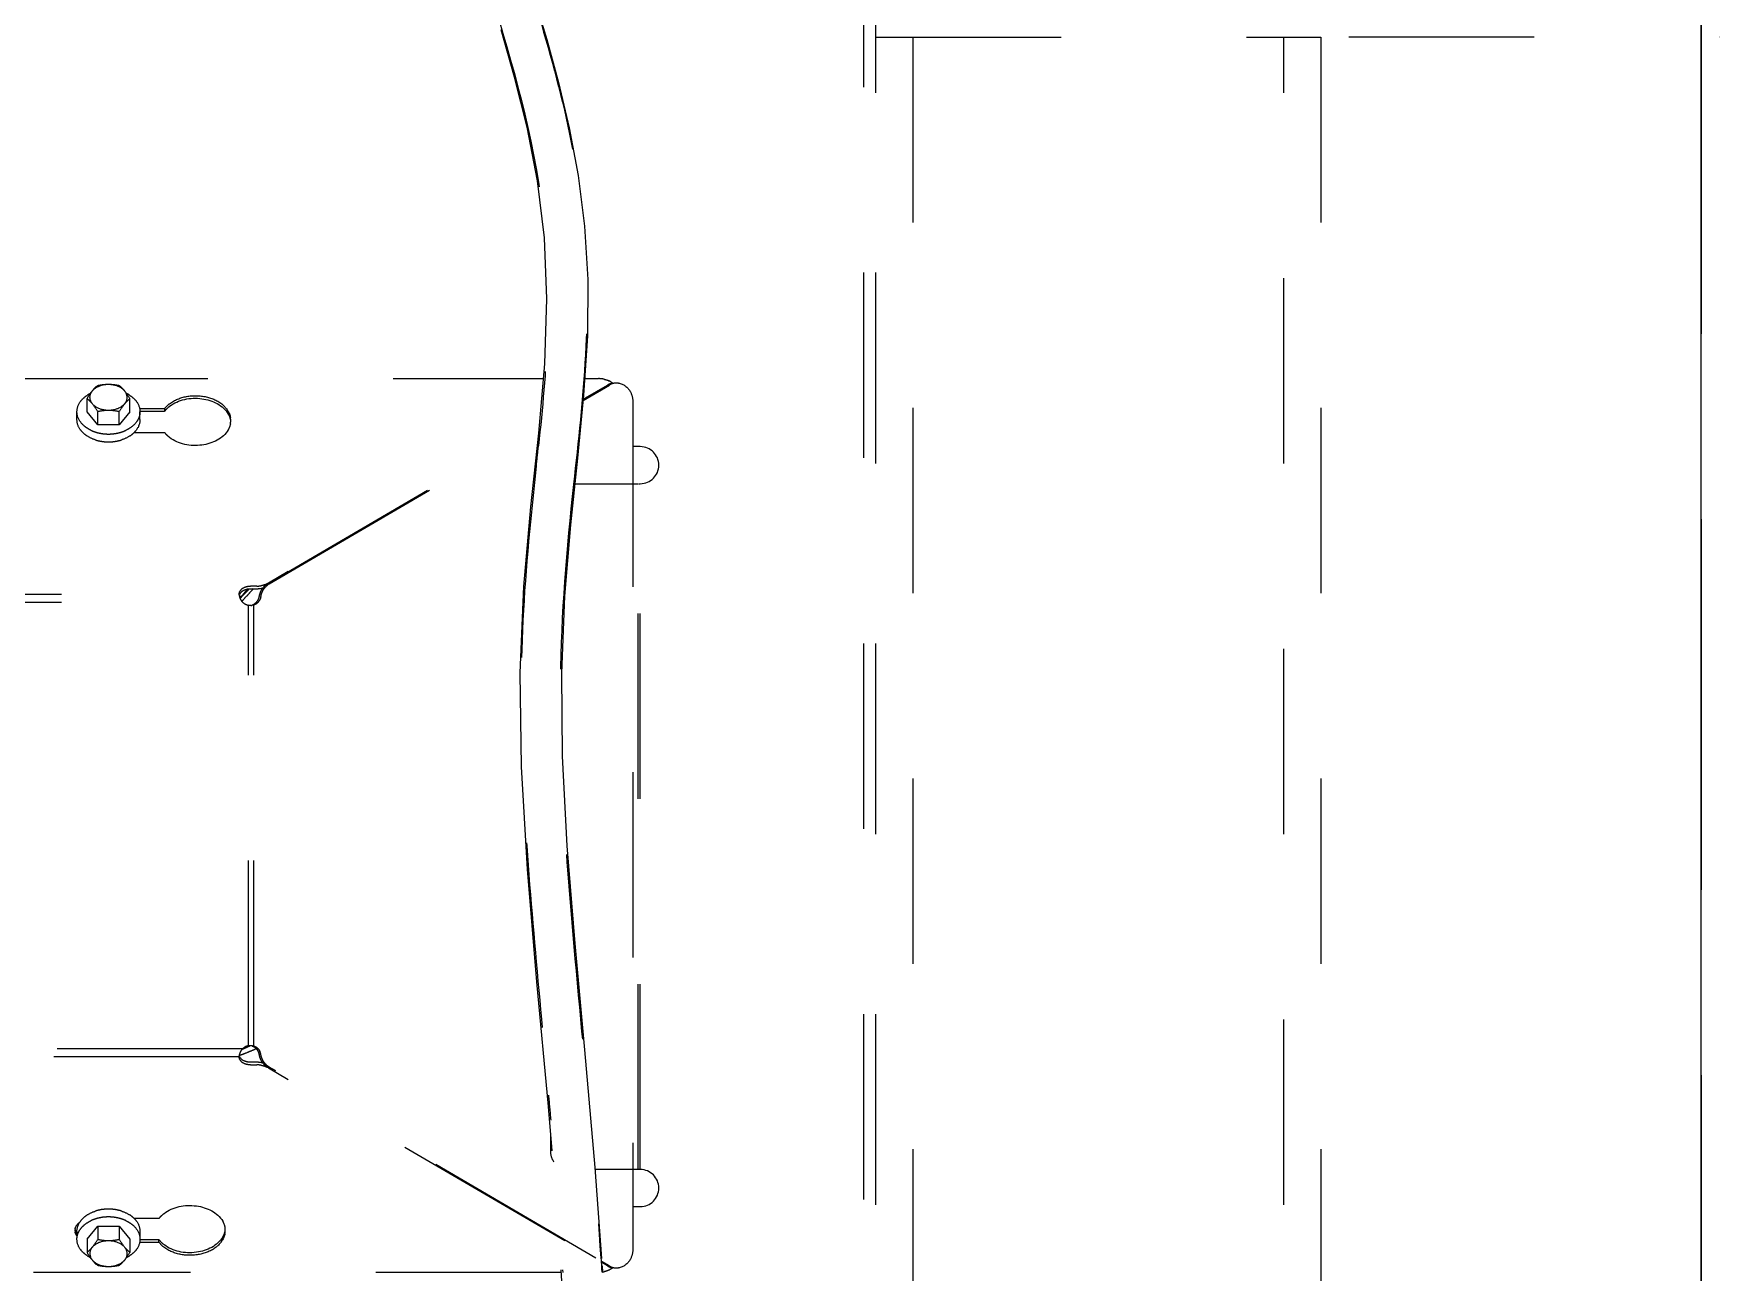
# Model space of a CAD drawing. Header units: millimetres. Extents: x 17886 to 18265, y -8727 to -7321.
# Drawn here: x 17971.309 to 17975.834, y -7873.435 to -7870.093 of the extents above; entities that cross this region are included whole.
import ezdxf

# ---------------------------------------------------------------- set-up
doc = ezdxf.new("R2010")
doc.units = ezdxf.units.MM
doc.linetypes.add('DASHEDX2', pattern=[1.5, 1, -0.5])
doc.linetypes.add('EPL_DASH', pattern=[1, 0.5, -0.5])
doc.layers.add('3884027_DKREDXF_CONTINUOUS_LINE', color=7, linetype='Continuous')

msp = doc.modelspace()

# ---------------------------------------------------------------- linework, layer by layer
at = {"color": 6}
msp.add_lwpolyline([(17975.80618, -7861.20246), (17966.40618, -7861.20246), (17966.40618, -7878.60246), (17975.80618, -7878.60246)], close=True, dxfattribs=at)
at = {"color": 4, "linetype": 'DASHEDX2'}
msp.add_lwpolyline([(17975.80609, -7862.40246), (17975.80609, -7879.40246), (17975.20609, -7879.40246), (17975.20609, -7879.70246), (17975.70609, -7879.70246), (17975.70609, -7879.40246), (17975.80609, -7879.40246), (17966.08609, -7879.40246), (17966.18609, -7879.40246), (17966.18609, -7879.70246), (17966.68609, -7879.70246), (17966.68609, -7879.40246), (17966.08609, -7879.40246), (17966.08609, -7862.40246)], dxfattribs=at)
at = {"color": 1, "linetype": 'EPL_DASH'}
for points in [[(17973.5802, -7870.10246), (17973.6802, -7870.10246), (17973.6802, -7875.25246), (17974.6802, -7875.25246), (17974.6802, -7870.10246), (17974.7802, -7870.10246), (17974.7802, -7875.25246), (17973.5802, -7875.25246), (17973.5802, -7870.10246), (17974.6802, -7870.10246)], [(17976.35596, -7870.10246), (17974.78079, -7870.10246), (17974.7802, -7875.25246), (17976.40596, -7873.20246), (17976.40596, -7870.10246)]]:
    msp.add_lwpolyline(points, dxfattribs=at)
at = {"layer": '3884027_DKREDXF_CONTINUOUS_LINE', "color": 6, "linetype": 'EPL_DASH'}
for p, q in [((17973.5482, -7875.2376), (17973.5482, -7868.77796)), ((17973.5802, -7875.2376), (17973.5802, -7868.77796)), ((17972.60616, -7870.21019), (17972.56984, -7870.08274)), ((17972.79115, -7871.08227), (17972.86224, -7871.04071)), ((17972.79146, -7871.07917), (17972.85724, -7871.04071)), ((17971.42619, -7871.13407), (17971.42619, -7871.11286)), ((17971.45346, -7871.11286), (17971.45346, -7871.07712)), ((17971.48233, -7871.14821), (17971.45346, -7871.11286)), ((17971.48233, -7871.14821), (17971.48233, -7871.11248)), ((17971.54006, -7871.14821), (17971.54006, -7871.11248)), ((17971.56893, -7871.11286), (17971.54006, -7871.14821)), ((17971.56893, -7871.11286), (17971.56893, -7871.07712)), ((17971.59619, -7871.13407), (17971.59619, -7871.11286)), ((17972.9251, -7871.08532), (17972.9251, -7873.3726)), ((17971.54006, -7871.14821), (17971.48233, -7871.14821)), ((17971.93985, -7871.57707), (17972.67344, -7871.14817)), ((17971.94485, -7871.57707), (17972.67317, -7871.15125)), ((17972.66493, -7871.25904), (17972.66291, -7871.27766)), ((17970.8847, -7871.60517), (17971.86388, -7871.60517)), ((17971.86573, -7871.61417), (17971.8753, -7871.605)), ((17971.8667, -7871.61616), (17971.86807, -7871.61473)), ((17971.8753, -7871.605), (17971.88804, -7871.59092)), ((17971.89841, -7871.59412), (17971.90024, -7871.59207)), ((17971.90024, -7871.59207), (17971.90201, -7871.59009)), ((17970.8847, -7871.62639), (17971.87254, -7871.62639)), ((17971.87052, -7871.62471), (17971.87318, -7871.62184)), ((17971.8885, -7872.82312), (17971.8885, -7871.6348)), ((17971.9035, -7872.82371), (17971.9035, -7871.6342)), ((17971.87254, -7872.83153), (17970.8847, -7872.83153)), ((17971.89775, -7872.83593), (17971.89951, -7872.83517)), ((17971.90653, -7872.83211), (17971.90809, -7872.83142)), ((17971.86388, -7872.85275), (17970.8847, -7872.85275)), ((17971.88307, -7872.84196), (17971.88522, -7872.8411)), ((17972.74185, -7873.34974), (17971.93985, -7872.88085)), ((17971.93985, -7872.88085), (17971.94485, -7872.88085)), ((17972.82577, -7873.39588), (17971.94485, -7872.88085)), ((17972.823, -7873.15134), (17972.84101, -7873.39667)), ((17971.42619, -7873.32384), (17971.42619, -7873.33587)), ((17971.45346, -7873.34505), (17971.48233, -7873.30969)), ((17971.48233, -7873.30969), (17971.48233, -7873.34543)), ((17971.48233, -7873.30969), (17971.54006, -7873.30969)), ((17971.54006, -7873.30969), (17971.54006, -7873.34543)), ((17971.54006, -7873.30969), (17971.56893, -7873.34505)), ((17971.59619, -7873.32384), (17971.59619, -7873.34505)), ((17971.45346, -7873.34505), (17971.45346, -7873.38078)), ((17971.56893, -7873.34505), (17971.56893, -7873.38078)), ((17972.74958, -7873.74149), (17972.73199, -7873.42732)), ((17972.73577, -7873.42737), (17972.73624, -7873.43446)), ((17972.83886, -7873.39542), (17972.83938, -7873.40279)), ((17972.83938, -7873.40279), (17972.84045, -7873.41846)), ((17972.84045, -7873.41846), (17972.8409, -7873.42499)), ((17972.8409, -7873.42499), (17972.8415, -7873.43389)), ((17972.86224, -7873.41721), (17972.84164, -7873.40516)), ((17972.85724, -7873.41721), (17972.84186, -7873.40822)), ((17972.84247, -7873.41652), (17972.84373, -7873.4336))]:
    msp.add_line(p, q, dxfattribs=at)
at = {"layer": '3884027_DKREDXF_CONTINUOUS_LINE', "color": 7, "linetype": 'EPL_DASH'}
for p, q in [((17971.2792, -7871.02352), (17972.68427, -7871.02352)), ((17972.79534, -7871.02352), (17972.8329, -7871.02352)), ((17972.86224, -7871.04071), (17972.85724, -7871.04071)), ((17971.66219, -7871.10484), (17971.59619, -7871.10484)), ((17971.66219, -7871.11191), (17971.59619, -7871.11191)), ((17971.66219, -7871.10484), (17971.66219, -7871.11191)), ((17971.58058, -7871.16848), (17971.66219, -7871.16848)), ((17972.9452, -7871.20696), (17972.9251, -7871.20696)), ((17972.76849, -7871.30696), (17972.9392, -7871.30696)), ((17972.9392, -7873.15696), (17972.9392, -7871.30696)), ((17972.94103, -7871.30696), (17972.9452, -7871.30696)), ((17972.9452, -7873.15696), (17972.9452, -7871.30696)), ((17971.99608, -7871.54419), (17971.94269, -7871.57516)), ((17971.91098, -7871.58318), (17971.89386, -7871.58318)), ((17971.89386, -7871.59025), (17971.91098, -7871.59025)), ((17971.93985, -7871.57707), (17971.94485, -7871.57707)), ((17971.8906, -7871.63507), (17971.8885, -7871.6348)), ((17971.89269, -7871.63523), (17971.8906, -7871.63507)), ((17971.89477, -7871.63528), (17971.89269, -7871.63523)), ((17971.89269, -7872.82269), (17971.89477, -7872.82263)), ((17971.91098, -7872.86767), (17971.89386, -7872.86767)), ((17971.89386, -7872.87474), (17971.91098, -7872.87474)), ((17971.91702, -7872.84649), (17971.92202, -7872.84649)), ((17971.94269, -7872.88276), (17971.99608, -7872.91372)), ((17972.70364, -7873.10696), (17972.70364, -7873.0624)), ((17972.9452, -7873.15696), (17972.82341, -7873.15696)), ((17971.64719, -7873.28944), (17971.58059, -7873.28944)), ((17972.9251, -7873.25696), (17972.9452, -7873.25696)), ((17971.59619, -7873.346), (17971.64719, -7873.346)), ((17971.59619, -7873.35308), (17971.64719, -7873.35308)), ((17971.64719, -7873.35308), (17971.64719, -7873.346)), ((17972.86224, -7873.41721), (17972.85724, -7873.41721)), ((17972.73238, -7873.43439), (17971.30919, -7873.43439))]:
    msp.add_line(p, q, dxfattribs=at)
at = {"layer": '3884027_DKREDXF_CONTINUOUS_LINE', "color": 6, "linetype": 'EPL_DASH'}
for points in [[(17972.62858, -7869.89338), (17972.66043, -7869.99885), (17972.69298, -7870.10905), (17972.72464, -7870.22465), (17972.75362, -7870.34652), (17972.7778, -7870.47541), (17972.79507, -7870.6118), (17972.80365, -7870.756), (17972.80261, -7870.90818), (17972.7925, -7871.06852), (17972.77584, -7871.23796)], [(17972.65018, -7871.3697), (17972.67152, -7871.17029), (17972.68773, -7870.98375), (17972.69356, -7870.80844), (17972.68664, -7870.6438), (17972.66784, -7870.48963), (17972.63988, -7870.34536), (17972.60616, -7870.21019)], [(17972.77584, -7871.23796), (17972.75667, -7871.41798), (17972.74055, -7871.61064), (17972.73237, -7871.81801), (17972.73473, -7872.04176), (17972.74747, -7872.28389), (17972.76844, -7872.54693), (17972.79477, -7872.83444), (17972.823, -7873.15134)], [(17972.70728, -7873.10666), (17972.69744, -7872.98695), (17972.66646, -7872.65055), (17972.64086, -7872.34696), (17972.62486, -7872.07056), (17972.62153, -7871.81736), (17972.63122, -7871.58453), (17972.65018, -7871.3697)]]:
    msp.add_lwpolyline(points, dxfattribs=at)
at = {"layer": '3884027_DKREDXF_CONTINUOUS_LINE', "color": 7, "linetype": 'EPL_DASH'}
msp.add_lwpolyline([(17971.8885, -7872.82312), (17971.8906, -7872.82285), (17971.89269, -7872.82269)], dxfattribs=at)
for centre, radius, start, end in [((17972.83295, -7871.09301), 0.06949, 77.98024, 90.04002), ((17972.8379, -7871.07768), 0.0533, 61.19138, 64.69524), ((17972.87768, -7871.07567), 0.04049, 113.64986, 120.3222), ((17972.87742, -7871.07509), 0.03986, 110.77098, 113.64163), ((17972.88273, -7871.07576), 0.0406, 115.62245, 120.31721), ((17972.87705, -7871.07404), 0.03875, 101.74824, 110.80274), ((17972.83959, -7871.07464), 0.04982, 56.28372, 61.21105), ((17972.88249, -7871.07525), 0.04004, 111.14063, 115.62359), ((17972.88206, -7871.07408), 0.03879, 101.75121, 111.17125), ((17972.87682, -7871.07305), 0.03773, 99.06434, 101.71041), ((17972.88181, -7871.07307), 0.03775, 89.31819, 101.69777), ((17972.8818, -7871.07284), 0.03752, 82.45859, 89.29467), ((17971.53704, -7871.1251), 0.06168, 315.17542, 321.88618), ((17971.50967, -7871.08365), 0.11039, 252.80193, 259.29481), ((17971.51099, -7871.07673), 0.11743, 259.28888, 266.67179), ((17971.51119, -7871.07407), 0.12011, 266.6496, 273.3504), ((17971.51139, -7871.07673), 0.11743, 273.32821, 280.71112), ((17971.51272, -7871.08366), 0.11038, 280.70507, 287.20629), ((17971.52576, -7871.11219), 0.07886, 303.04585, 306.36831), ((17971.52953, -7871.11723), 0.07256, 306.33256, 312.19863), ((17971.53332, -7871.12148), 0.06687, 312.24236, 315.22373), ((17972.9452, -7871.25696), 0.05, 270, 90), ((17971.89866, -7871.60248), 0.03493, 190.21155, 195.2272), ((17971.911, -7871.51321), 0.06997, 269.98123, 279.3158), ((17971.911, -7871.52028), 0.06997, 269.98123, 279.3158), ((17971.97214, -7871.62143), 0.05602, 168.14998, 169.72011), ((17971.96789, -7871.61965), 0.0514, 147.57762, 154.46199), ((17971.91157, -7871.52385), 0.06635, 279.33249, 284.31435), ((17971.96597, -7871.61843), 0.04913, 141.27311, 147.57838), ((17971.96446, -7871.61724), 0.04721, 138.05843, 141.25369), ((17971.96806, -7871.61594), 0.0453, 127.03187, 138.10092), ((17971.96614, -7871.61344), 0.04215, 120.35044, 126.99034), ((17971.89386, -7871.60528), 0.03, 224.70089, 259.70987), ((17971.89478, -7871.59729), 0.03799, 269.98047, 274.55231), ((17971.89122, -7871.61142), 0.02392, 287.72745, 298.44445), ((17971.89069, -7871.61041), 0.02506, 298.4008, 304.84557), ((17971.89386, -7872.85263), 0.03, 100.29013, 135.29911), ((17971.88946, -7872.85234), 0.03308, 12.75599, 24.2111), ((17971.911, -7872.93763), 0.06997, 80.6842, 90.01877), ((17971.911, -7872.94471), 0.06997, 80.6842, 90.01877), ((17971.88883, -7872.85251), 0.03374, 10.27999, 12.8035), ((17971.91157, -7872.93407), 0.06635, 75.68565, 80.66751), ((17971.91672, -7872.92757), 0.05179, 59.90658, 63.07332), ((17972.75565, -7873.10886), 0.05166, 204.8085, 212.15278), ((17972.9452, -7873.20696), 0.05, 270, 90), ((17971.50967, -7873.37424), 0.11038, 100.7312, 107.19015), ((17971.51099, -7873.38116), 0.11742, 93.32799, 100.73648), ((17971.51119, -7873.38384), 0.12011, 86.6496, 93.3504), ((17971.5114, -7873.38116), 0.11742, 79.26352, 86.67201), ((17971.51272, -7873.37424), 0.11037, 72.80163, 79.26892), ((17971.52576, -7873.34571), 0.07885, 53.61702, 56.95429), ((17971.52954, -7873.34067), 0.07255, 47.80109, 53.65236), ((17971.53332, -7873.33642), 0.06686, 44.7619, 47.75776), ((17971.44369, -7873.32125), 0.02283, 173.57736, 191.45904), ((17971.44371, -7873.32128), 0.02286, 168.50011, 173.4968), ((17971.48088, -7873.32926), 0.05598, 141.92153, 147.25731), ((17972.8776, -7873.38241), 0.04032, 239.66604, 249.2058), ((17972.88273, -7873.38216), 0.0406, 239.68279, 244.37755), ((17972.87705, -7873.38387), 0.03875, 249.19726, 258.25176), ((17972.88249, -7873.38267), 0.04004, 244.37641, 248.85937), ((17972.8823, -7873.38315), 0.03952, 248.86449, 250.75035), ((17972.87682, -7873.38487), 0.03773, 258.28959, 260.93566), ((17972.88213, -7873.38365), 0.03899, 250.74583, 254.49848), ((17972.88184, -7873.38465), 0.03795, 254.5175, 270.63822), ((17972.8818, -7873.38507), 0.03752, 270.70533, 277.54141), ((17972.83333, -7873.36706), 0.0673, 278.94187, 282.08197)]:
    msp.add_arc(centre, radius, start, end, dxfattribs=at)
at = {"layer": '3884027_DKREDXF_CONTINUOUS_LINE', "color": 6, "linetype": 'EPL_DASH'}
for centre, radius, start, end in [((17971.50064, -7871.14105), 0.08634, 116.60875, 122.99628), ((17971.52174, -7871.14105), 0.08634, 57.00372, 63.39131), ((17971.71491, -7871.15205), 0.06626, 138.55397, 142.71437), ((17971.50665, -7871.07204), 0.10032, 245.28208, 252.83752), ((17971.51573, -7871.07204), 0.10032, 287.16248, 294.71792), ((17971.79289, -7871.13668), 0.04797, 0.02313, 10.16747), ((17971.79285, -7871.13663), 0.04801, 349.82878, 355.73266), ((17971.79319, -7871.13666), 0.04767, 355.73711, 359.99927), ((17971.50976, -7871.06209), 0.11075, 252.8187, 259.89205), ((17971.51102, -7871.05528), 0.11768, 259.87411, 266.66686), ((17971.51119, -7871.05285), 0.12011, 266.6496, 273.3504), ((17971.51137, -7871.05528), 0.11768, 273.33314, 280.12589), ((17971.51262, -7871.06209), 0.11075, 280.10795, 287.1813), ((17971.71491, -7871.12834), 0.06626, 217.28563, 221.44603), ((17950.58712, -7868.85384), 22.20844, 353.7826, 353.924442), ((17970.67161, -7870.46689), 1.65803, 316.18801, 316.33769), ((17970.663, -7870.4587), 1.66992, 316.33835, 317.02765), ((17970.21523, -7870.08732), 2.25911, 317.21413, 317.3834), ((17970.21593, -7870.08797), 2.25815, 317.38337, 317.87023), ((17970.65275, -7870.44913), 1.68394, 317.02707, 317.28301), ((17970.2168, -7870.08875), 2.25698, 317.87025, 318.16532), ((17971.61178, -7872.24073), 0.64658, 293.81158, 295.42992), ((17971.64119, -7872.23249), 0.65571, 291.8491, 292.68419), ((17971.61694, -7872.25169), 0.63448, 295.43426, 295.71755), ((17971.6453, -7872.24237), 0.64501, 292.68554, 293.04102), ((17971.64856, -7872.25001), 0.6367, 293.21282, 293.48956), ((17971.65082, -7872.25521), 0.63104, 293.48936, 293.90479), ((17971.62935, -7872.20237), 0.68808, 290.10304, 291.16526), ((17971.63511, -7872.2173), 0.67207, 291.16761, 291.6511), ((17971.97214, -7872.83649), 0.05602, 190.27989, 191.85002), ((17971.96786, -7872.83828), 0.05137, 205.7646, 212.42384), ((17971.96597, -7872.83949), 0.04913, 212.42162, 218.72689), ((17971.96446, -7872.84068), 0.04721, 218.74631, 221.94157), ((17971.50665, -7873.38586), 0.10032, 107.16248, 114.71792), ((17971.50976, -7873.39581), 0.11075, 100.10795, 107.1813), ((17971.51102, -7873.40263), 0.11768, 93.33314, 100.12589), ((17971.51119, -7873.40505), 0.12011, 86.6496, 93.3504), ((17971.51137, -7873.40263), 0.11768, 79.87411, 86.66686), ((17971.51262, -7873.39581), 0.11075, 72.8187, 79.89205), ((17971.51573, -7873.38586), 0.10032, 65.28208, 72.83752), ((17971.69991, -7873.32957), 0.06626, 138.55397, 142.71437), ((17971.77789, -7873.32124), 0.04797, 349.83253, 359.97687), ((17971.77794, -7873.32128), 0.04792, 4.26424, 8.45381), ((17971.77819, -7873.32126), 0.04767, 0.00073, 4.26289), ((17971.48152, -7873.33915), 0.05677, 215.39276, 217.43224), ((17971.69991, -7873.30587), 0.06626, 217.28563, 221.44603), ((17971.50064, -7873.31686), 0.08634, 237.00372, 243.39131), ((17971.52174, -7873.31686), 0.08634, 296.60875, 302.99628)]:
    msp.add_arc(centre, radius, start, end, dxfattribs=at)
for points, knots in [([(17972.63472, -7869.92167), (17972.66822, -7870.03284), (17972.73689, -7870.25649), (17972.80233, -7870.60403), (17972.80445, -7870.95869), (17972.7779, -7871.19252), (17972.76529, -7871.30888)], [0, 0, 0, 0, 0.2474841, 0.4985641, 0.7505416, 1, 1, 1, 1]), ([(17972.55362, -7870.02049), (17972.61138, -7870.21152), (17972.6915, -7870.50279), (17972.7006, -7870.90436), (17972.68149, -7871.10391), (17972.67082, -7871.20438)], [0, 0, 0, 0, 0.499029, 0.7473645, 1, 1, 1, 1]), ([(17971.46789, -7871.05629), (17971.47017, -7871.0535), (17971.48212, -7871.04276), (17971.49891, -7871.03861), (17971.51119, -7871.03861)], [0, 0, 0, 0, 0.2267913, 1, 1, 1, 1]), ([(17971.51119, -7871.03861), (17971.51553, -7871.03861), (17971.53123, -7871.03999), (17971.54721, -7871.04737), (17971.55449, -7871.05629)], [0, 0, 0, 0, 0.273408, 1, 1, 1, 1]), ([(17971.67607, -7871.09109), (17971.68918, -7871.08105), (17971.72245, -7871.06804), (17971.77398, -7871.06916), (17971.81919, -7871.08816), (17971.83772, -7871.11493), (17971.84011, -7871.12821)], [0, 0, 0, 0, 0.2579116, 0.5348159, 0.789191, 1, 1, 1, 1]), ([(17971.67607, -7871.09816), (17971.69976, -7871.08001), (17971.76091, -7871.06713), (17971.82074, -7871.09508), (17971.83414, -7871.11892)], [0, 0, 0, 0, 0.5217665, 1, 1, 1, 1]), ([(17971.51119, -7871.10932), (17971.50686, -7871.10932), (17971.49115, -7871.10794), (17971.47517, -7871.10056), (17971.46789, -7871.09164)], [0, 0, 0, 0, 0.273408, 1, 1, 1, 1]), ([(17971.55449, -7871.09164), (17971.55222, -7871.09443), (17971.54027, -7871.10517), (17971.52347, -7871.10932), (17971.51119, -7871.10932)], [0, 0, 0, 0, 0.2267913, 1, 1, 1, 1]), ([(17971.55818, -7871.08606), (17971.55767, -7871.08704), (17971.55654, -7871.08897), (17971.55521, -7871.09077), (17971.55449, -7871.09164)], [0, 0, 0, 0, 0.4931344, 1, 1, 1, 1]), ([(17971.45362, -7871.15708), (17971.45033, -7871.15494), (17971.43889, -7871.14632), (17971.4301, -7871.13359), (17971.42753, -7871.12347)], [0, 0, 0, 0, 0.2733414, 1, 1, 1, 1]), ([(17971.83414, -7871.16147), (17971.82074, -7871.18531), (17971.76091, -7871.21326), (17971.69976, -7871.20038), (17971.67607, -7871.18224)], [0, 0, 0, 0, 0.4782335, 1, 1, 1, 1]), ([(17972.66291, -7871.27766), (17972.64758, -7871.41849), (17972.61955, -7871.70092), (17972.62539, -7872.12516), (17972.65871, -7872.54331), (17972.68529, -7872.81969), (17972.69772, -7872.95668)], [0, 0, 0, 0, 0.2524803, 0.5051555, 0.7548509, 1, 1, 1, 1]), ([(17972.76529, -7871.30888), (17972.74639, -7871.48334), (17972.71718, -7871.83405), (17972.74647, -7872.35989), (17972.79664, -7872.87913), (17972.82689, -7873.22419), (17972.83886, -7873.39542)], [0, 0, 0, 0, 0.2516547, 0.5033754, 0.7538426, 1, 1, 1, 1]), ([(17971.66107, -7873.27568), (17971.68476, -7873.25754), (17971.74591, -7873.24466), (17971.80574, -7873.2726), (17971.81914, -7873.29645)], [0, 0, 0, 0, 0.5217665, 1, 1, 1, 1]), ([(17971.56876, -7873.30083), (17971.57205, -7873.30297), (17971.5835, -7873.31159), (17971.59229, -7873.32432), (17971.59486, -7873.33443)], [0, 0, 0, 0, 0.2733414, 1, 1, 1, 1]), ([(17971.82511, -7873.3297), (17971.82272, -7873.34299), (17971.80419, -7873.36976), (17971.75898, -7873.38875), (17971.70745, -7873.38988), (17971.67418, -7873.37687), (17971.66107, -7873.36683)], [0, 0, 0, 0, 0.210809, 0.4651841, 0.7420884, 1, 1, 1, 1]), ([(17971.46421, -7873.37185), (17971.46471, -7873.37087), (17971.46585, -7873.36894), (17971.46718, -7873.36714), (17971.46789, -7873.36626)], [0, 0, 0, 0, 0.4931344, 1, 1, 1, 1]), ([(17971.46789, -7873.36626), (17971.47017, -7873.36347), (17971.48212, -7873.35273), (17971.49891, -7873.34859), (17971.51119, -7873.34859)], [0, 0, 0, 0, 0.2267913, 1, 1, 1, 1]), ([(17971.51119, -7873.34859), (17971.51553, -7873.34859), (17971.53123, -7873.34997), (17971.54721, -7873.35734), (17971.55449, -7873.36626)], [0, 0, 0, 0, 0.273408, 1, 1, 1, 1]), ([(17971.81914, -7873.339), (17971.80574, -7873.36284), (17971.74591, -7873.39078), (17971.68476, -7873.3779), (17971.66107, -7873.35976)], [0, 0, 0, 0, 0.4782335, 1, 1, 1, 1]), ([(17971.51119, -7873.4193), (17971.50686, -7873.4193), (17971.49115, -7873.41791), (17971.47517, -7873.41054), (17971.46789, -7873.40162)], [0, 0, 0, 0, 0.273408, 1, 1, 1, 1]), ([(17971.55449, -7873.40162), (17971.55222, -7873.40441), (17971.54027, -7873.41515), (17971.52347, -7873.4193), (17971.51119, -7873.4193)], [0, 0, 0, 0, 0.2267913, 1, 1, 1, 1])]:
    msp.add_open_spline(points, degree=3, knots=knots, dxfattribs=at)
at = {"layer": '3884027_DKREDXF_CONTINUOUS_LINE', "color": 7, "linetype": 'EPL_DASH'}
for points in [[(17972.84742, -7871.02505), (17972.85198, -7871.02603), (17972.85647, -7871.02749), (17972.86068, -7871.02949)], [(17972.88672, -7871.03564), (17972.89938, -7871.03732), (17972.91163, -7871.04672), (17972.91795, -7871.0578)], [(17972.91795, -7871.0578), (17972.92265, -7871.06603), (17972.9251, -7871.07584), (17972.9251, -7871.08532)], [(17971.43514, -7871.16091), (17971.4297, -7871.1532), (17971.42619, -7871.1435), (17971.42619, -7871.13407)], [(17971.44412, -7871.17099), (17971.44079, -7871.16796), (17971.43773, -7871.16458), (17971.43514, -7871.16091)], [(17971.59619, -7871.13407), (17971.59619, -7871.1444), (17971.59193, -7871.15504), (17971.58556, -7871.16317)], [(17971.45362, -7871.17829), (17971.45027, -7871.17611), (17971.44707, -7871.17367), (17971.44412, -7871.17099)], [(17971.47703, -7871.18911), (17971.46882, -7871.18656), (17971.46083, -7871.18298), (17971.45362, -7871.17829)], [(17971.56876, -7871.17829), (17971.56156, -7871.18298), (17971.55357, -7871.18655), (17971.54537, -7871.1891)], [(17971.87254, -7871.62639), (17971.86898, -7871.62216), (17971.8664, -7871.61699), (17971.86496, -7871.61166)], [(17971.86507, -7871.60551), (17971.86703, -7871.60076), (17971.87132, -7871.5969), (17971.87586, -7871.59449)], [(17971.87586, -7871.59449), (17971.87853, -7871.59308), (17971.88142, -7871.59203), (17971.88437, -7871.59134)], [(17971.88437, -7871.58427), (17971.88747, -7871.58354), (17971.89067, -7871.58318), (17971.89386, -7871.58318)], [(17971.88437, -7871.59134), (17971.88747, -7871.59061), (17971.89067, -7871.59025), (17971.89386, -7871.59025)], [(17971.91702, -7871.61143), (17971.91654, -7871.61408), (17971.91574, -7871.6167), (17971.91463, -7871.61915)], [(17971.92151, -7871.59749), (17971.91962, -7871.60144), (17971.91822, -7871.60565), (17971.91732, -7871.60993)], [(17971.92202, -7871.61143), (17971.92154, -7871.61408), (17971.92074, -7871.6167), (17971.91963, -7871.61915)], [(17971.92202, -7871.61143), (17971.9229, -7871.60663), (17971.9244, -7871.6019), (17971.92651, -7871.59749)], [(17971.93308, -7871.57954), (17971.92959, -7871.58075), (17971.92598, -7871.58166), (17971.92233, -7871.58226)], [(17971.92651, -7871.59749), (17971.92855, -7871.59323), (17971.93119, -7871.5892), (17971.93435, -7871.58569)], [(17971.93985, -7871.57707), (17971.93594, -7871.57936), (17971.93237, -7871.58232), (17971.92935, -7871.58569)], [(17971.94269, -7871.57516), (17971.93964, -7871.57693), (17971.9364, -7871.57838), (17971.93308, -7871.57954)], [(17971.91001, -7871.63098), (17971.90802, -7871.63236), (17971.90581, -7871.63347), (17971.9035, -7871.6342)], [(17971.91463, -7871.61915), (17971.91254, -7871.62378), (17971.90918, -7871.62807), (17971.90501, -7871.63098)], [(17971.91963, -7871.61915), (17971.91754, -7871.62378), (17971.91418, -7871.62807), (17971.91001, -7871.63098)], [(17971.86428, -7872.84924), (17971.86493, -7872.84564), (17971.86616, -7872.84211), (17971.86779, -7872.83884)], [(17971.86779, -7872.83884), (17971.86909, -7872.83624), (17971.87067, -7872.83376), (17971.87254, -7872.83153)], [(17971.8985, -7872.82371), (17971.90081, -7872.82445), (17971.90302, -7872.82556), (17971.90501, -7872.82694)], [(17971.9035, -7872.82371), (17971.90581, -7872.82445), (17971.90802, -7872.82556), (17971.91001, -7872.82694)], [(17971.90501, -7872.82694), (17971.90707, -7872.82838), (17971.90894, -7872.83014), (17971.91053, -7872.83209)], [(17971.91001, -7872.82694), (17971.91207, -7872.82838), (17971.91394, -7872.83014), (17971.91553, -7872.83209)], [(17971.91053, -7872.83209), (17971.91218, -7872.83412), (17971.91356, -7872.83639), (17971.91463, -7872.83877)], [(17971.91463, -7872.83877), (17971.91574, -7872.84122), (17971.91654, -7872.84384), (17971.91702, -7872.84649)], [(17971.91553, -7872.83209), (17971.91718, -7872.83412), (17971.91856, -7872.83639), (17971.91963, -7872.83877)], [(17971.89386, -7872.86767), (17971.89067, -7872.86767), (17971.88747, -7872.86731), (17971.88437, -7872.86658)], [(17971.89386, -7872.87474), (17971.89067, -7872.87474), (17971.88747, -7872.87438), (17971.88437, -7872.87365)], [(17971.92233, -7872.87566), (17971.92598, -7872.87626), (17971.92959, -7872.87716), (17971.93308, -7872.87838)], [(17971.93308, -7872.87838), (17971.93551, -7872.87923), (17971.93788, -7872.88023), (17971.94017, -7872.88139)], [(17972.70875, -7873.13053), (17972.70537, -7873.12324), (17972.70364, -7873.115), (17972.70364, -7873.10696)], [(17971.43682, -7873.29474), (17971.43902, -7873.29193), (17971.44148, -7873.28932), (17971.44412, -7873.28692)], [(17971.44412, -7873.28692), (17971.44707, -7873.28423), (17971.45027, -7873.2818), (17971.45362, -7873.27962)], [(17971.45362, -7873.27962), (17971.46083, -7873.27493), (17971.46883, -7873.27134), (17971.47705, -7873.2688)], [(17971.54535, -7873.2688), (17971.55356, -7873.27135), (17971.56156, -7873.27493), (17971.56876, -7873.27962)], [(17971.58079, -7873.28934), (17971.58315, -7873.29171), (17971.58533, -7873.29428), (17971.58726, -7873.29701)], [(17971.42132, -7873.31673), (17971.42276, -7873.30962), (17971.42793, -7873.30313), (17971.43383, -7873.29891)], [(17971.42595, -7873.32889), (17971.42374, -7873.32589), (17971.42206, -7873.32236), (17971.42132, -7873.31871)], [(17971.42595, -7873.33596), (17971.42374, -7873.33296), (17971.42206, -7873.32944), (17971.42132, -7873.32578)], [(17971.42619, -7873.32384), (17971.42619, -7873.31517), (17971.42912, -7873.30627), (17971.4338, -7873.29898)], [(17971.58726, -7873.29701), (17971.59269, -7873.30471), (17971.59619, -7873.31441), (17971.59619, -7873.32384)], [(17972.9251, -7873.3726), (17972.9251, -7873.38207), (17972.92265, -7873.39188), (17972.91795, -7873.40011)], [(17972.87156, -7873.42146), (17972.8683, -7873.42427), (17972.86458, -7873.42659), (17972.86068, -7873.42843)], [(17972.91795, -7873.40011), (17972.91163, -7873.4112), (17972.89938, -7873.4206), (17972.88672, -7873.42227)], [(17972.86068, -7873.42843), (17972.85647, -7873.43043), (17972.85198, -7873.43189), (17972.84742, -7873.43287)]]:
    msp.add_open_spline(points, degree=3, dxfattribs=at)
at = {"layer": '3884027_DKREDXF_CONTINUOUS_LINE', "color": 6, "linetype": 'EPL_DASH'}
for points in [[(17971.44412, -7871.07594), (17971.44707, -7871.07325), (17971.45027, -7871.07082), (17971.45362, -7871.06864)], [(17971.45346, -7871.07712), (17971.45787, -7871.06992), (17971.46255, -7871.06283), (17971.46789, -7871.05629)], [(17971.46789, -7871.09164), (17971.46272, -7871.08531), (17971.45997, -7871.07577), (17971.46195, -7871.06783)], [(17971.46195, -7871.06783), (17971.463, -7871.06363), (17971.46516, -7871.05964), (17971.46789, -7871.05629)], [(17971.46789, -7871.05629), (17971.47221, -7871.051), (17971.47704, -7871.04608), (17971.48233, -7871.04177)], [(17971.48233, -7871.04177), (17971.49181, -7871.03983), (17971.50151, -7871.03861), (17971.51119, -7871.03861)], [(17971.51119, -7871.03861), (17971.52087, -7871.03861), (17971.53058, -7871.03983), (17971.54006, -7871.04177)], [(17971.54006, -7871.04177), (17971.54535, -7871.04608), (17971.55018, -7871.051), (17971.55449, -7871.05629)], [(17971.55449, -7871.05629), (17971.55984, -7871.06283), (17971.56452, -7871.06992), (17971.56893, -7871.07712)], [(17971.55449, -7871.05629), (17971.56082, -7871.06403), (17971.56275, -7871.07717), (17971.55818, -7871.08606)], [(17971.56876, -7871.06864), (17971.57211, -7871.07082), (17971.57531, -7871.07325), (17971.57827, -7871.07594)], [(17971.42619, -7871.11286), (17971.42619, -7871.10273), (17971.43028, -7871.09229), (17971.43644, -7871.08425)], [(17971.42753, -7871.12347), (17971.42665, -7871.12002), (17971.42619, -7871.11642), (17971.42619, -7871.11286)], [(17971.43644, -7871.08425), (17971.43873, -7871.08125), (17971.44132, -7871.07848), (17971.44412, -7871.07594)], [(17971.46789, -7871.09164), (17971.46358, -7871.08636), (17971.45874, -7871.08144), (17971.45346, -7871.07712)], [(17971.48233, -7871.11248), (17971.47791, -7871.10527), (17971.47323, -7871.09819), (17971.46789, -7871.09164)], [(17971.51119, -7871.10932), (17971.50151, -7871.10932), (17971.49181, -7871.11054), (17971.48233, -7871.11248)], [(17971.54006, -7871.11248), (17971.53058, -7871.11054), (17971.52087, -7871.10932), (17971.51119, -7871.10932)], [(17971.55449, -7871.09164), (17971.54915, -7871.09819), (17971.54447, -7871.10527), (17971.54006, -7871.11248)], [(17971.56893, -7871.07712), (17971.56364, -7871.08144), (17971.55881, -7871.08636), (17971.55449, -7871.09164)], [(17971.57827, -7871.07594), (17971.58106, -7871.07848), (17971.58366, -7871.08125), (17971.58595, -7871.08425)], [(17971.58595, -7871.08425), (17971.5921, -7871.09229), (17971.59619, -7871.10273), (17971.59619, -7871.11286)], [(17971.59619, -7871.11286), (17971.59619, -7871.11642), (17971.59573, -7871.12002), (17971.59486, -7871.12347)], [(17971.66219, -7871.10484), (17971.66614, -7871.09966), (17971.6709, -7871.09505), (17971.67607, -7871.09109)], [(17971.66524, -7871.10819), (17971.6685, -7871.1045), (17971.67216, -7871.10115), (17971.67607, -7871.09816)], [(17971.83414, -7871.11892), (17971.83722, -7871.1244), (17971.83942, -7871.1305), (17971.84034, -7871.13671)], [(17971.4647, -7871.16317), (17971.46088, -7871.16141), (17971.45716, -7871.15938), (17971.45362, -7871.15708)], [(17971.56876, -7871.15708), (17971.56523, -7871.15938), (17971.56151, -7871.16141), (17971.55768, -7871.16317)], [(17971.58595, -7871.14146), (17971.58124, -7871.14761), (17971.57525, -7871.15285), (17971.56876, -7871.15708)], [(17971.59486, -7871.12347), (17971.59321, -7871.12996), (17971.59001, -7871.13615), (17971.58595, -7871.14146)], [(17971.84011, -7871.14511), (17971.83908, -7871.15082), (17971.83699, -7871.15641), (17971.83414, -7871.16147)], [(17971.67607, -7871.18224), (17971.67216, -7871.17925), (17971.6685, -7871.17589), (17971.66524, -7871.1722)], [(17971.91732, -7872.84799), (17971.91823, -7872.85234), (17971.91967, -7872.85661), (17971.9216, -7872.86061)], [(17971.92651, -7872.86043), (17971.9244, -7872.85602), (17971.9229, -7872.85129), (17971.92202, -7872.84649)], [(17971.93435, -7872.87223), (17971.93119, -7872.86872), (17971.92855, -7872.86469), (17971.92651, -7872.86043)], [(17971.92935, -7872.87223), (17971.93237, -7872.8756), (17971.93594, -7872.87856), (17971.93985, -7872.88085)], [(17971.94485, -7872.88085), (17971.94094, -7872.87856), (17971.93737, -7872.8756), (17971.93435, -7872.87223)], [(17972.69772, -7872.95668), (17972.69975, -7872.97898), (17972.70175, -7873.00128), (17972.70373, -7873.02358)], [(17971.65024, -7873.28572), (17971.6535, -7873.28203), (17971.65716, -7873.27867), (17971.66107, -7873.27568)], [(17971.42619, -7873.34505), (17971.42619, -7873.34148), (17971.42665, -7873.33789), (17971.42753, -7873.33443)], [(17971.42753, -7873.33443), (17971.42839, -7873.33103), (17971.42967, -7873.32771), (17971.43127, -7873.32459)], [(17971.43127, -7873.32459), (17971.43274, -7873.32172), (17971.43448, -7873.319), (17971.43644, -7873.31644)], [(17971.43644, -7873.31644), (17971.43873, -7873.31345), (17971.44132, -7873.31067), (17971.44412, -7873.30813)], [(17971.44412, -7873.30813), (17971.44707, -7873.30545), (17971.45027, -7873.30301), (17971.45362, -7873.30083)], [(17971.45362, -7873.30083), (17971.45716, -7873.29853), (17971.46088, -7873.2965), (17971.4647, -7873.29473)], [(17971.55768, -7873.29473), (17971.56151, -7873.2965), (17971.56523, -7873.29853), (17971.56876, -7873.30083)], [(17971.59486, -7873.33443), (17971.59573, -7873.33789), (17971.59619, -7873.34148), (17971.59619, -7873.34505)], [(17971.81914, -7873.29645), (17971.82222, -7873.30192), (17971.82442, -7873.30802), (17971.82534, -7873.31423)], [(17971.82511, -7873.32263), (17971.82408, -7873.32835), (17971.82199, -7873.33394), (17971.81914, -7873.339)], [(17971.43524, -7873.37203), (17971.42974, -7873.3643), (17971.42619, -7873.35454), (17971.42619, -7873.34505)], [(17971.44412, -7873.38197), (17971.44132, -7873.37943), (17971.43873, -7873.37665), (17971.43644, -7873.37366)], [(17971.45362, -7873.38927), (17971.45027, -7873.38709), (17971.44707, -7873.38465), (17971.44412, -7873.38197)], [(17971.45346, -7873.38078), (17971.45874, -7873.37647), (17971.46358, -7873.37155), (17971.46789, -7873.36626)], [(17971.46789, -7873.40162), (17971.46255, -7873.39507), (17971.45787, -7873.38799), (17971.45346, -7873.38078)], [(17971.46789, -7873.40162), (17971.46157, -7873.39387), (17971.45963, -7873.38074), (17971.46421, -7873.37185)], [(17971.46789, -7873.36626), (17971.47323, -7873.35972), (17971.47791, -7873.35263), (17971.48233, -7873.34543)], [(17971.48233, -7873.34543), (17971.49181, -7873.34736), (17971.50151, -7873.34859), (17971.51119, -7873.34859)], [(17971.51119, -7873.34859), (17971.52087, -7873.34859), (17971.53058, -7873.34736), (17971.54006, -7873.34543)], [(17971.54006, -7873.34543), (17971.54447, -7873.35263), (17971.54915, -7873.35972), (17971.55449, -7873.36626)], [(17971.55449, -7873.36626), (17971.55967, -7873.3726), (17971.56241, -7873.38214), (17971.56043, -7873.39008)], [(17971.55449, -7873.36626), (17971.55881, -7873.37155), (17971.56364, -7873.37647), (17971.56893, -7873.38078)], [(17971.56893, -7873.38078), (17971.56452, -7873.38799), (17971.55984, -7873.39507), (17971.55449, -7873.40162)], [(17971.57827, -7873.38197), (17971.57531, -7873.38465), (17971.57211, -7873.38709), (17971.56876, -7873.38927)], [(17971.58595, -7873.37366), (17971.58366, -7873.37665), (17971.58106, -7873.37943), (17971.57827, -7873.38197)], [(17971.59619, -7873.34505), (17971.59619, -7873.35518), (17971.5921, -7873.36561), (17971.58595, -7873.37366)], [(17971.66107, -7873.36683), (17971.6559, -7873.36287), (17971.65114, -7873.35826), (17971.64719, -7873.35308)], [(17971.66107, -7873.35976), (17971.65716, -7873.35677), (17971.6535, -7873.35341), (17971.65024, -7873.34972)], [(17971.48233, -7873.41614), (17971.47704, -7873.41182), (17971.47221, -7873.4069), (17971.46789, -7873.40162)], [(17971.51119, -7873.4193), (17971.50151, -7873.4193), (17971.49181, -7873.41807), (17971.48233, -7873.41614)], [(17971.54006, -7873.41614), (17971.53058, -7873.41807), (17971.52087, -7873.4193), (17971.51119, -7873.4193)], [(17971.55449, -7873.40162), (17971.55018, -7873.4069), (17971.54535, -7873.41182), (17971.54006, -7873.41614)], [(17971.56043, -7873.39008), (17971.55939, -7873.39428), (17971.55723, -7873.39827), (17971.55449, -7873.40162)]]:
    msp.add_open_spline(points, degree=3, dxfattribs=at)
at = {"layer": '3884027_DKREDXF_CONTINUOUS_LINE', "color": 7, "linetype": 'EPL_DASH'}
for points, knots in [([(17972.86725, -7871.03319), (17972.86801, -7871.0337), (17972.86948, -7871.03474), (17972.87088, -7871.03588), (17972.87156, -7871.03646)], [0, 0, 0, 0, 0.5058854, 1, 1, 1, 1]), ([(17971.86388, -7871.60517), (17971.86382, -7871.60404), (17971.86397, -7871.60173), (17971.86462, -7871.59951), (17971.86507, -7871.59844)], [0, 0, 0, 0, 0.4945672, 1, 1, 1, 1]), ([(17971.86428, -7871.60867), (17971.86418, -7871.60808), (17971.864, -7871.60691), (17971.86391, -7871.60574), (17971.86388, -7871.60517)], [0, 0, 0, 0, 0.5178303, 1, 1, 1, 1]), ([(17971.86507, -7871.59844), (17971.86729, -7871.59304), (17971.87445, -7871.58728), (17971.88213, -7871.5848), (17971.88437, -7871.58427)], [0, 0, 0, 0, 0.7181203, 1, 1, 1, 1]), ([(17971.9035, -7871.6342), (17971.90259, -7871.63445), (17971.9007, -7871.63485), (17971.89878, -7871.63508), (17971.8978, -7871.63516)], [0, 0, 0, 0, 0.4884013, 1, 1, 1, 1]), ([(17971.89477, -7872.82263), (17971.89578, -7872.82263), (17971.89777, -7872.82271), (17971.89975, -7872.82295), (17971.90072, -7872.82311)], [0, 0, 0, 0, 0.5071599, 1, 1, 1, 1]), ([(17971.90072, -7872.82311), (17971.9012, -7872.82319), (17971.90213, -7872.82337), (17971.90305, -7872.82359), (17971.9035, -7872.82371)], [0, 0, 0, 0, 0.5069461, 1, 1, 1, 1]), ([(17971.86507, -7872.85948), (17971.86462, -7872.85841), (17971.86397, -7872.85619), (17971.86382, -7872.85388), (17971.86388, -7872.85275)], [0, 0, 0, 0, 0.5054328, 1, 1, 1, 1]), ([(17971.86388, -7872.85275), (17971.86391, -7872.85218), (17971.864, -7872.85101), (17971.86418, -7872.84984), (17971.86428, -7872.84924)], [0, 0, 0, 0, 0.4821697, 1, 1, 1, 1]), ([(17971.88437, -7872.86658), (17971.88213, -7872.86605), (17971.87445, -7872.86357), (17971.86729, -7872.85781), (17971.86507, -7872.85241)], [0, 0, 0, 0, 0.2818797, 1, 1, 1, 1]), ([(17971.88437, -7872.87365), (17971.88213, -7872.87312), (17971.87445, -7872.87064), (17971.86729, -7872.86488), (17971.86507, -7872.85948)], [0, 0, 0, 0, 0.2818797, 1, 1, 1, 1])]:
    msp.add_open_spline(points, degree=3, knots=knots, dxfattribs=at)

doc.saveas('drawing.dxf')
